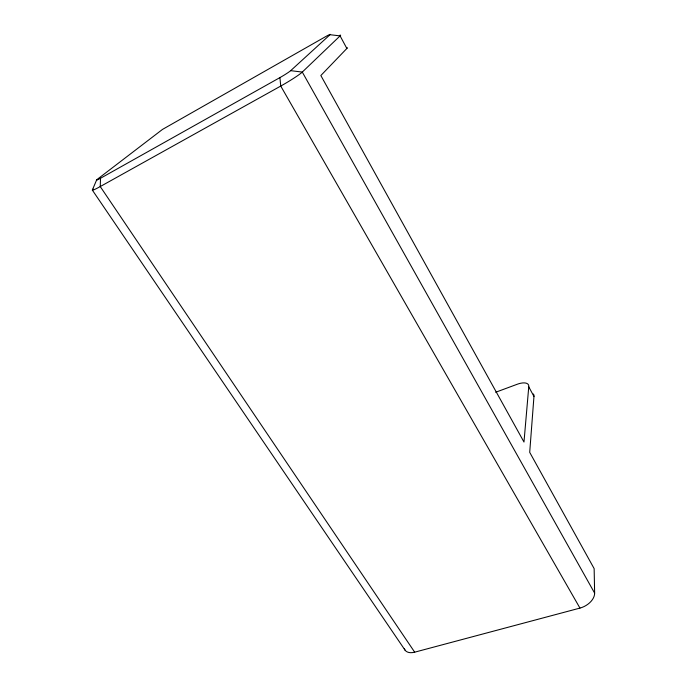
<?xml version="1.0" encoding="UTF-8"?>
<svg xmlns="http://www.w3.org/2000/svg" width="687" height="687" viewBox="0 0 687 687"><rect width="100%" height="100%" fill="white"/><g stroke="black" fill="none" stroke-linecap="round" stroke-linejoin="round"><path stroke-width="1.03" d="M495.653 392.26L516.77 384.428A13.465 5.994 -27.8 0 1 528.758 386.807L523.983 442.033L320.846 75.527L346.858 48.476L340.091 35.887L330.018 34.711L290.687 70.658A9.919 0.721 -30.9 0 1 279.927 77.597L100.534 178.251L100.242 186.555L414.682 652.178L579.957 608.089A15.603 10.142 -27.6 0 0 594.633 593.121L594.143 568.613L529.703 452.347L533.962 396.476A13.405 6.114 -27.7 0 0 533.344 393.986M92.462 189.784L96.635 179.934M290.687 70.658L302.289 72.075L340.091 35.887A15.681 1.073 -30.7 0 0 339.876 35.252M92.367 190.144L405.072 650.177M579.957 608.089L280.743 86.055L279.927 77.597M594.633 593.121L302.289 72.075A19.794 1.58 -30.8 0 1 280.743 86.055L100.242 186.555A18.197 1.314 -31.7 0 1 93.14 189.071M528.758 386.807L533.962 396.476M346.592 47.738A15.603 1.28 -30.6 0 1 346.858 48.476M414.682 652.178A14.607 8.751 -36.7 0 1 404.291 648.631M100.534 178.251A9.12 0.601 -31.6 0 1 97.588 179.092L162.484 129.422L325.312 36.806A7.42 0.464 -30.7 0 1 330.018 34.711"/></g></svg>
